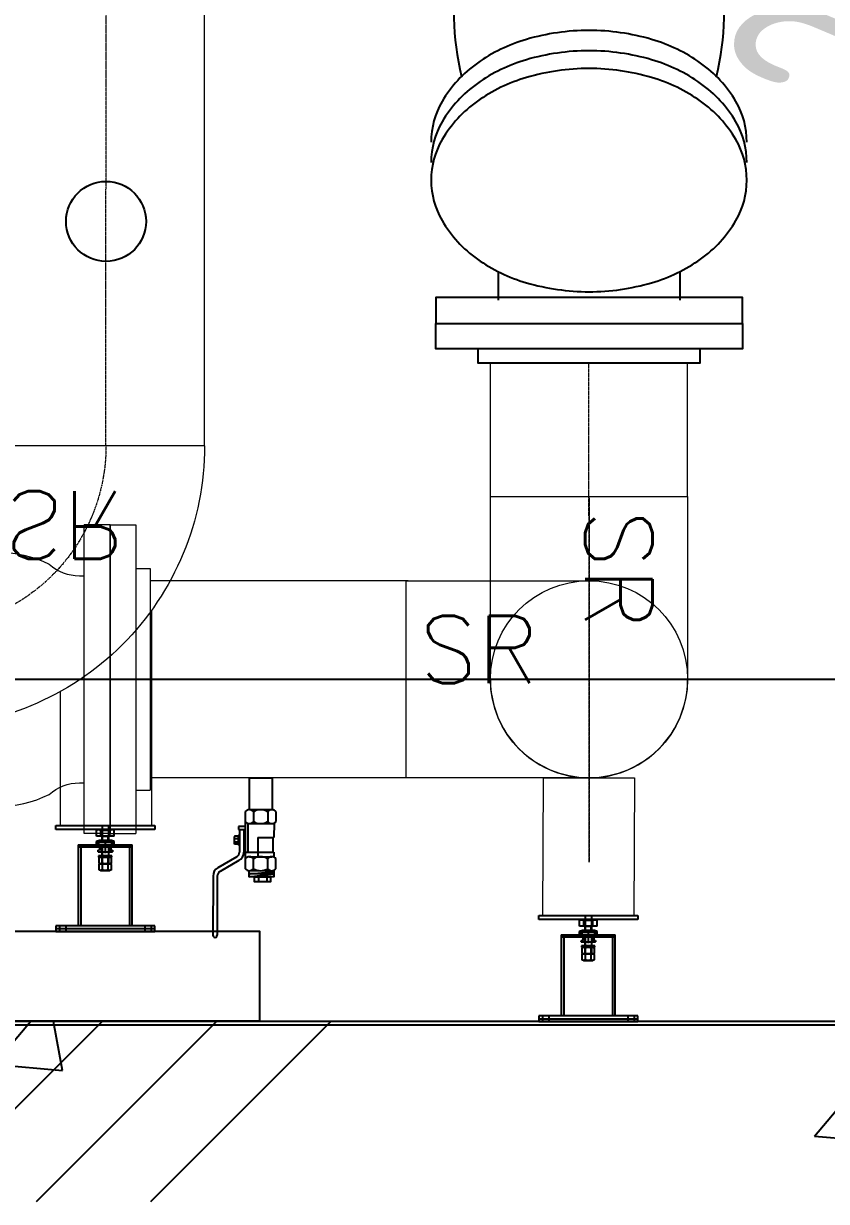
# Model space of a CAD drawing. Header units: millimetres. Extents: x -69706 to 52883, y -6882 to 68885.
# Drawn here: x 37748 to 38639, y 64494 to 65803 of the extents above; entities that cross this region are included whole.
import ezdxf

# ---------------------------------------------------------------- set-up
doc = ezdxf.new("R2010")
doc.units = ezdxf.units.MM
doc.linetypes.add('XFM7P20PCW$0$CENTER', pattern=[2, 1.25, -0.25, 0.25, -0.25])
for name, color, linetype, lineweight in [('XFM7P20PCW$0$A-FLOR', 252, 'Continuous', 9), ('XFM7P20PCW$0$A-FLOR-1', 252, 'Continuous', 9), ('XFM7P20PCW$0$M-PIPE--2', 252, 'Continuous', 9), ('XFM7P20PCW$0$M-PIPE--4', 252, 'Continuous', 9)]:
    doc.layers.add(name, color=color, linetype=linetype, lineweight=lineweight)
for name, color, linetype in [('XFM7P20PCW$0$M-CWTR-VAVE', 252, 'Continuous'), ('XFM7P20PCW$0$M-PIPE-CHWS12', 252, 'Continuous'), ('XFM7P20PCW$0$P-PCWR-20.7-P', 252, 'Continuous'), ('XFM7P20PCW$0$SH-LINE-252', 252, 'Continuous'), ('XFM7P20PCW$0$U-CV-DIM', 252, 'Continuous'), ('XFM7P20PCW$0$管架', 252, 'Continuous'), ('XFM7P20PCW$0$避震器', 252, 'Continuous')]:
    doc.layers.add(name, color=color, linetype=linetype)
doc.styles.add('XFM7P20PCW$0$PX-TEXT', font='isocp.shx', dxfattribs={"width": 0.7, "bigfont": 'chineset.shx'})
doc.styles.add('XFM7P20PCW$0$Standard', font='txt.shx', dxfattribs={"bigfont": 'chineset.shx'})
doc.dimstyles.new('XFM7P20PCW$0$PX-400', dxfattribs={"dimscale": 1000, "dimtxt": 0.25, "dimasz": 0.03, "dimexe": 0.1, "dimexo": 0.1, "dimgap": 0.05, "dimtad": 1, "dimdec": 0, "dimzin": 0, "dimdsep": 46, "dimtxsty": 'XFM7P20PCW$0$PX-TEXT', "dimblk": 'XFM7P20PCW$0$_Dot', "dimcen": 2, "dimclrd": 2, "dimclre": 1, "dimclrt": 4, "dimadec": 0, "dimazin": 0, "dimtfac": 1, "dimtdec": 0, "dimtix": 1, "dimtmove": 2, "dimatfit": 3, "dimfxl": 1, "dimtvp": 1, "dimtolj": 1, "dimtzin": 0, "dimarcsym": 0})

# ---------------------------------------------------------------- blocks, each defined once
blk = doc.blocks.new('XFM7P20PCW$0$_Dot')
at = {"color": 0, "linetype": 'ByBlock', "lineweight": -2}
blk.add_line((-0.5, 0), (-1, 0), dxfattribs=at)
at = {"color": 0, "linetype": 'ByBlock', "const_width": 0.5}
blk.add_lwpolyline([(-0.25, 0, 1), (0.25, 0, 1)], format="xyb", close=True, dxfattribs=at)
blk = doc.blocks.new('*D276')
at = {"layer": 'XFM7P20PCW$0$U-CV-DIM', "color": 2, "lineweight": -2, "transparency": 16777216}
blk.add_line((38836.8, 67164.4), (38836.8, 64724.5), dxfattribs=at)
at = {"layer": 'XFM7P20PCW$0$U-CV-DIM', "color": 1, "lineweight": -2, "transparency": 16777216}
blk.add_line((38814.8, 64694.5), (38936.8, 64694.5), dxfattribs=at)
at = {"layer": 'XFM7P20PCW$0$U-CV-DIM', "color": 2, "lineweight": -2, "transparency": 16777216, "xscale": 30, "yscale": 30, "zscale": 30}
for p, rotation in [((38836.8, 67194.4), 90), ((38836.8, 64694.5), 270)]:
    blk.add_blockref('XFM7P20PCW$0$_Dot', p, dxfattribs=dict(at, rotation=rotation))
at = {"layer": 'XFM7P20PCW$0$U-CV-DIM', "color": 4, "transparency": 16777216, "insert": (38661.8, 65944.4), "char_height": 250, "attachment_point": 5, "rotation": 90, "style": 'XFM7P20PCW$0$PX-TEXT'}
blk.add_mtext('\\A1;2500', dxfattribs=at)
blk = doc.blocks.new('XFM7P20PCW$0$A$C11510676')
at = {"layer": 'XFM7P20PCW$0$M-CWTR-VAVE', "linetype": 'ByBlock'}
for p, q in [((40438.4, -14663.7), (40406.8, -14663.7)), ((40952.4, -14663.7), (40893.2, -14663.7)), ((40438.4, -14865.3), (40406.8, -14865.3)), ((40952.4, -14865.3), (40896.6, -14865.3))]:
    blk.add_line(p, q, dxfattribs=at)
for points in [[(40380.9, -14934.8), (40352.4, -14934.8), (40352.4, -14594.3), (40380.9, -14594.3), (40380.9, -14934.8)], [(40380.9, -14934.8), (40409.5, -14934.8), (40409.5, -14594.3), (40380.9, -14594.3), (40380.9, -14934.8)], [(40980.9, -14934.8), (40952.4, -14934.8), (40952.4, -14594.3), (40980.9, -14594.3), (40980.9, -14934.8)], [(40980.9, -14934.8), (41009.5, -14934.8), (41009.5, -14594.3), (40980.9, -14594.3), (40980.9, -14934.8)], [(40352.4, -14887.5), (40336.5, -14887.5), (40336.5, -14641.5), (40352.4, -14641.5)], [(41009.5, -14887.5), (41025.4, -14887.5), (41025.4, -14641.5), (41009.5, -14641.5)]]:
    blk.add_lwpolyline(points, dxfattribs=at)
blk.add_lwpolyline([(40540, -14589.2, 0.133256), (40495, -14601.4, 0.106756), (40452.3, -14640.5, 0.082828), (40426, -14695.1, 0.071352), (40416, -14764.5, 0.071352), (40426, -14834, 0.082828), (40452.3, -14888.5, 0.106756), (40495, -14927.6, 0.133256), (40540, -14939.8, 0.133256), (40585, -14927.6, 0.106756), (40627.6, -14888.5, 0.082828), (40654, -14834, 0.071352), (40664, -14764.5, 0.071352), (40654, -14695.1, 0.082828), (40627.6, -14640.5, 0.106756), (40585, -14601.4, 0.133256)], format="xyb", close=True, dxfattribs=at)
for points in [[(40559.7, -14939.8, 0.133256), (40604.8, -14927.6, 0.106756), (40647.4, -14888.5, 0.082828), (40673.7, -14834, 0.071352), (40683.7, -14764.5, 0.071352), (40673.7, -14695.1, 0.082828), (40647.4, -14640.5, 0.106756), (40604.8, -14601.4, 0.133256), (40559.7, -14589.2, 0.133256)], [(40582.3, -14939.8, 0.133256), (40627.4, -14927.6, 0.106756), (40670, -14888.5, 0.082828), (40696.3, -14834, 0.071352), (40706.3, -14764.5, 0.071352), (40696.3, -14695.1, 0.082828), (40670, -14640.5, 0.106756), (40627.4, -14601.4, 0.133256), (40582.3, -14589.2, 0.133256)]]:
    blk.add_lwpolyline(points, format="xyb", dxfattribs=at)
for centre, radius, start, end in [((40727.9, -14927.2), 312.9, 55.6598, 103.449), ((40745.2, -14769.3), 188.2, 1.4539, 32.2502), ((40745.2, -14759.7), 188.2, 327.7498, 358.5461), ((40727.9, -14601.8), 312.9, 256.551, 304.3402)]:
    blk.add_arc(centre, radius, start, end, dxfattribs=at)
blk = doc.blocks.new('XFM7P20PCW$0$A$C5F2A0C79')
at = {"color": 1, "linetype": 'XFM7P20PCW$0$CENTER'}
for p, q in [((0, 203.2), (0, -203.2)), ((203.2, 0), (-203.2, 0))]:
    blk.add_line(p, q, dxfattribs=at)
at = {"color": 0}
blk.add_lwpolyline([(0, -109.5), (-203.2, -109.5), (-203.2, 109.5), (0, 109.5)], dxfattribs=at)
blk.add_arc((0, 0), 109.5, 270, 90, dxfattribs=at)
at = {"color": 0, "style": 'XFM7P20PCW$0$Standard'}
blk.add_text('SR', height=75, dxfattribs=at).set_placement((-188.3, -4.4))
blk = doc.blocks.new('XFM7P20PCW$0$A$C58ffb4ec')
for p, q in [((0, 25), (0, 22.14)), ((0, 25), (34.29, 25)), ((34.29, 25), (34.29, 22.14)), ((0, 22.14), (34.29, 22.14)), ((0, 2.86), (34.29, 2.86)), ((0, 0), (0, 2.86)), ((34.29, 0), (34.29, 2.86)), ((0, 0), (34.29, 0))]:
    blk.add_line(p, q)
for points in [[(5.64, 22.14), (5.64, 21.6, -0.184243), (4.35, 18.23, 0.231706), (4.35, 6.77, -0.184243), (5.64, 3.4), (5.64, 2.86)], [(28.65, 22.14), (28.65, 21.6, 0.184243), (29.94, 18.23, -0.231706), (29.94, 6.77, 0.184243), (28.65, 3.4), (28.65, 2.86)]]:
    blk.add_lwpolyline(points, format="xyb")
blk = doc.blocks.new('XFM7P20PCW$0$SL200')
for p, q in [((4.445, 17.145), (1.5875, 17.145)), ((1.5875, -17.145), (1.5875, 17.145)), ((4.445, -17.145), (4.445, 17.145)), ((1.5875, 12.303125), (0, 12.303125)), ((0, -12.303125), (0, 12.303125)), ((1.5875, -12.303125), (0, -12.303125)), ((4.445, -17.145), (1.5875, -17.145))]:
    blk.add_line(p, q)
blk = doc.blocks.new('XFM7P20PCW$0$A$C03461BB6')
at = {"color": 1, "linetype": 'XFM7P20PCW$0$CENTER'}
for p, q in [((0, 203.2), (0, -203.2)), ((203.2, 0), (-203.2, 0))]:
    blk.add_line(p, q, dxfattribs=at)
at = {"color": 0}
blk.add_lwpolyline([(0, -109.5), (-203.2, -109.5), (-203.2, 109.5), (0, 109.5)], dxfattribs=at)
blk.add_circle((0, 0), 109.5, dxfattribs=at)
at = {"color": 0, "style": 'XFM7P20PCW$0$Standard'}
blk.add_text('SR', height=75, dxfattribs=at).set_placement((-188.3, -4.4))
blk = doc.blocks.new('XFM7P20PCW$0$A$C5F376116')
for p, q in [((0, 312.7), (0, 93.7)), ((312.7, 0), (93.7, 0))]:
    blk.add_line(p, q)
for radius in [312.7, 93.7]:
    blk.add_arc((0, 0), radius, 0, 90)
at = {"color": 1, "linetype": 'XFM7P20PCW$0$CENTER'}
blk.add_arc((0, 0), 203.2, 0, 90, dxfattribs=at)
at = {"color": 0, "style": 'XFM7P20PCW$0$Standard'}
blk.add_text('SR', height=75, dxfattribs=at).set_placement((91.2, 50.4))
blk = doc.blocks.new('XFM7P20PCW$0$A$C0813008A')
at = {"layer": 'XFM7P20PCW$0$避震器', "ltscale": 0.0002}
for p, q in [((11, 23.5), (-11, 23.5)), ((-11, 23.5), (-11, 22.6)), ((-11, 22.6), (11, 22.6)), ((-1.96, 21.18), (-1.96, 22.38)), ((-1.96, 21.18), (1.96, 21.18)), ((-1.47, 22.6), (1.47, 22.6)), ((-0.98, 21.18), (-0.98, 22.38)), ((-0.8, 22.5), (-0.7, 22.6)), ((-0.8, 20.18), (-0.8, 22.5)), ((0.8, 22.5), (-0.8, 22.5)), ((-0.7, 22.6), (-0.7, 20.18)), ((-0.7, 22.6), (0.7, 22.6)), ((-0.68, 23.5), (-0.68, 22.6)), ((0.6, 21.18), (-0.6, 21.18)), ((-0.6, 21.18), (-0.6, 20.18)), ((0.6, 20.18), (0.6, 21.18)), ((0.7, 22.6), (0.7, 20.18)), ((0.7, 22.6), (0.8, 22.5)), ((0.72, 23.5), (0.72, 22.6)), ((0.8, 22.5), (0.8, 20.18)), ((0.98, 21.18), (0.98, 22.38)), ((1.96, 21.18), (1.96, 22.38)), ((11, 22.6), (11, 23.5)), ((-6, 1.2), (-6, 19.2)), ((6, 19.2), (-6, 19.2)), ((-6, 18.7), (6, 18.7)), ((-5.4, 18.7), (-5.4, 1.2)), ((-2, 19.2), (-2, 19.96)), ((-1.9, 19.6), (-1.9, 19.4)), ((-1.25, 19.4), (-1.9, 19.4)), ((1.7, 19.8), (-1.7, 19.8)), ((-1.51, 20.18), (1.43, 20.18)), ((-1.25, 19.4), (-1.25, 19.2)), ((-1.25, 19.2), (-1.25, 19.31)), ((-1.25, 18.7), (-1.25, 18)), ((-1.02, 19.8), (-1.02, 19.96)), ((-0.95, 18.7), (-0.95, 17.7)), ((-0.8, 14.78), (-0.8, 18.7)), ((-0.7, 18.7), (-0.7, 14.78)), ((-0.6, 20.18), (0.6, 20.18)), ((0, 20.1), (0, 17.37)), ((0.7, 18.7), (0.7, 14.78)), ((0.8, 18.7), (0.8, 14.78)), ((0.94, 19.8), (0.94, 19.96)), ((0.95, 18.7), (0.95, 17.7)), ((1.9, 19.4), (1.25, 19.4)), ((1.25, 19.4), (1.25, 19.2)), ((1.25, 19.2), (1.25, 19.31)), ((1.25, 18.7), (1.25, 18)), ((1.9, 19.6), (1.9, 19.4)), ((1.92, 19.2), (1.92, 19.96)), ((5.4, 18.7), (5.4, 1.2)), ((6, 19.2), (6, 1.2)), ((-1.62, 18), (-1.62, 17.75)), ((-1.25, 18), (-1.62, 18)), ((1.58, 17.7), (-1.58, 17.7)), ((-1.46, 16.78), (1.54, 16.78)), ((-1.46, 16.48), (-1.46, 16.78)), ((1.54, 16.48), (-1.46, 16.48)), ((-1.35, 15.15), (-1.35, 16.33)), ((-0.86, 16.48), (-0.86, 16.78)), ((-0.65, 15.15), (-0.65, 16.33)), ((0.73, 16.33), (0.73, 15.15)), ((0.94, 16.78), (0.94, 16.48)), ((1.62, 18), (1.25, 18)), ((1.42, 16.33), (1.42, 15.15)), ((1.54, 16.78), (1.54, 16.48)), ((1.62, 18), (1.62, 17.75)), ((1.54, 15.03), (-1.46, 15.03)), ((-1.35, 13.7), (-1.35, 14.88)), ((1.08, 15), (-1, 15)), ((1.08, 13.55), (-1, 13.55)), ((-0.65, 13.7), (-0.65, 14.88)), ((0.73, 14.88), (0.73, 13.7)), ((1.42, 14.88), (1.42, 13.7)), ((-11, 1.2), (11, 1.2)), ((-11, 0), (-11, 1.2)), ((11, 0.6), (-11, 0.6)), ((11, 0), (-11, 0)), ((-10.2, 1.2), (-10.2, 0)), ((-8.8, 1.2), (-8.8, 0)), ((8.8, 1.2), (8.8, 0)), ((10.2, 1.2), (10.2, 0)), ((11, 1.2), (11, 0))]:
    blk.add_line(p, q, dxfattribs=at)
for centre, radius, start, end in [((-1.47, 21.94), 0.659, 41.9134, 138.0866), ((0, 20.29), 2.31, 64.8501, 115.1499), ((1.47, 21.94), 0.659, 41.9134, 138.0866), ((-1.51, 19.52), 0.659, 41.9134, 138.0866), ((-1.7, 19.6), 0.2, 90, 180), ((-0.04, 17.87), 2.31, 64.8501, 115.1499), ((1.43, 19.52), 0.659, 41.9134, 138.0866), ((1.7, 19.6), 0.2, 0, 90), ((-1.58, 17.75), 0.05, 180, 270), ((-1, 16.01), 0.475, 43.1736, 136.8264), ((0.04, 14.81), 1.68, 65.5673, 114.4327), ((1.08, 16.01), 0.475, 43.1736, 136.8264), ((1.58, 17.75), 0.05, 270, 0), ((-1, 15.48), 0.475, 223.1736, 316.8264), ((-1, 14.56), 0.475, 43.1736, 136.8264), ((-1, 14.03), 0.475, 223.1736, 316.8264), ((0.04, 16.68), 1.68, 245.5673, 294.4327), ((0.04, 13.36), 1.68, 65.5673, 114.4327), ((0.04, 15.23), 1.68, 245.5673, 294.4327), ((1.08, 15.48), 0.475, 223.1736, 316.8264), ((1.08, 14.56), 0.475, 43.1736, 136.8264), ((1.08, 14.03), 0.475, 223.1736, 316.8264)]:
    blk.add_arc(centre, radius, start, end, dxfattribs=at)
blk.add_point((0.7, 22.6), dxfattribs=at)
blk = doc.blocks.new('XFM7P20PCW$0$BALL')
at = {"color": 0, "linetype": 'ByBlock'}
for p, q in [((-1.88, 2.46), (-1.88, -2.83)), ((-1.5, 2.64), (0.58, 2.64)), ((-1.12, 2.46), (-1.12, 1.53)), ((0.21, 2.46), (0.21, 1.53)), ((0.96, 2.46), (0.96, 1.53)), ((-1.64, 1.37), (-1.64, -1.29)), ((-1.5, 1.35), (0.58, 1.35)), ((0.78, 1.39), (0.78, 0.05)), ((-2.91, 0.07), (-2.91, -0.45)), ((-2.54, 0.17), (-2.86, 0.17)), ((-2.52, 1.07), (-2.52, 0.8)), ((-1.88, 1.07), (-2.52, 1.07)), ((-2.52, 0.8), (-1.88, 0.8)), ((-2.41, 0.26), (-2.49, 0.26)), ((-2.49, 0.26), (-2.49, -0.64)), ((-2.49, 0.07), (-2.49, -0.45)), ((-2.41, 0.8), (-2.41, -1.3)), ((-2.01, 0.8), (-2.01, -1.3)), ((-1.88, 0.01), (-2.01, 0.01)), ((-0.71, 0.05), (0.78, 0.05)), ((-0.71, 0.05), (-0.71, -1.73)), ((0.68, 0.05), (0.68, -1.29)), ((-2.86, -0.02), (-2.54, -0.02)), ((-2.86, -0.35), (-2.54, -0.35)), ((-2.86, -0.54), (-2.54, -0.54)), ((-2.41, -0.64), (-2.49, -0.64)), ((-1.88, -0.38), (-2.01, -0.38)), ((-2.66, -1.73), (-4.41, -2.74)), ((-2.46, -2.08), (-4.21, -3.09)), ((-1.88, -1.29), (0.78, -1.29)), ((-1.5, -1.73), (0.58, -1.73)), ((-1.12, -2.83), (-1.12, -1.91)), ((0.21, -2.83), (0.21, -1.91)), ((0.78, -1.29), (0.78, -1.77)), ((0.96, -2.83), (0.96, -1.91)), ((-1.5, -3.01), (0.58, -3.01)), ((-4.86, -3.52), (-4.86, -8.99)), ((-4.46, -3.52), (-4.46, -8.99))]:
    blk.add_line(p, q, dxfattribs=at)
for centre, radius, start, end in [((-1.5, 2.15), 0.487, 39.1755, 140.8245), ((-0.46, 1.31), 1.32, 59.7968, 120.2032), ((0.58, 2.15), 0.487, 39.1755, 140.8245), ((-1.5, 1.84), 0.487, 219.1755, 320.8245), ((-0.46, 2.67), 1.32, 239.7968, 300.2032), ((0.58, 1.84), 0.487, 219.1755, 320.8245), ((-2.79, 0.07), 0.122, 129.1755, 230.8245), ((-2.61, 0.07), 0.122, 309.1755, 50.8245), ((-2.58, -0.19), 0.331, 149.7968, 210.2032), ((-2.79, -0.45), 0.122, 129.1755, 230.8245), ((-2.82, -0.19), 0.331, 329.7968, 30.2032), ((-2.61, -0.45), 0.122, 309.1755, 50.8245), ((-2.91, -1.3), 0.5, 300, 0), ((-2.91, -1.3), 0.9, 300, 0), ((-1.5, -2.21), 0.487, 39.1755, 140.8245), ((-0.46, -3.05), 1.32, 59.7968, 120.2032), ((0.58, -2.21), 0.487, 39.1755, 140.8245), ((-3.96, -3.52), 0.9, 120, 180), ((-3.96, -3.52), 0.5, 120, 180), ((-1.5, -2.53), 0.487, 219.1755, 320.8245), ((-0.46, -1.69), 1.32, 239.7968, 300.2032), ((0.58, -2.53), 0.487, 219.1755, 320.8245), ((-4.66, -8.99), 0.2, 180, 0)]:
    blk.add_arc(centre, radius, start, end, dxfattribs=at)
blk = doc.blocks.new('XFM7P20PCW$0$A$C594865B6')
at = {"color": 0, "linetype": 'ByBlock'}
for p, q in [((33.3, 147.7), (33.3, 118.2)), ((33.3, 147.7), (54.6, 147.7)), ((54.6, 147.7), (54.6, 118.2))]:
    blk.add_line(p, q, dxfattribs=at)
at = {"layer": 'XFM7P20PCW$0$管架', "linetype": 'ByBlock'}
for p, q in [((33.6, 56.2), (55.9, 58.9)), ((34.5, 58.9), (55.4, 60.6)), ((55.9, 58.9), (34.5, 58.9)), ((42, 56.2), (42, 51.6)), ((49.7, 56.2), (49.7, 51.6))]:
    blk.add_line(p, q, dxfattribs=at)
blk.add_lwpolyline([(56.3, 62.1), (56.3, 56.2), (33.6, 56.2), (33.6, 61.7)], dxfattribs=at)
blk.add_lwpolyline([(38.4, 56.2), (53.2, 56.2), (53.2, 51.6), (38.4, 51.6)], close=True, dxfattribs=at)
at = {"color": 1, "linetype": 'ByBlock', "xscale": 10, "yscale": 10, "zscale": 10}
blk.add_blockref('XFM7P20PCW$0$BALL', (48.6, 91.9), dxfattribs=at)
blk = doc.blocks.new('XFM7P20PCW$0$A$Cd4ff1465')
at = {"layer": 'XFM7P20PCW$0$SH-LINE-252'}
blk.add_line((339.827, 9.91), (0, 9.91), dxfattribs=at)

msp = doc.modelspace()

# ---------------------------------------------------------------- hatches: boundary and pattern name
h = msp.add_hatch()
h.set_pattern_fill('FP_2', color=256, style=0, pattern_type=2)
h.set_pattern_definition([(45, (38801.7, 63610.8), (-898.03, 898.03), []), (45, (38801.7, 63737.8), (-898.03, 898.03), []), (45, (38801.7, 63864.8), (-898.03, 898.03), []), (50, (38801.7, 63610.8), (910.92, -79.696), [95.25, -1047.75]), (355, (38801.7, 63610.8), (-176.214, 955.284), [76.2, -838.2]), (100.451, (38877.6, 63604.2), (734.71, 875.583), [80.95, -890.45]), (46.184, (38801.7, 63864.8), (1355.395, -210.21), [142.88, -1571.62]), (96.636, (38914.7, 63847.3), (1187.01, 1237.14), [121.42, -1335.68]), (351.184, (38801.7, 63864.8), (1187.03, 1237.13), [114.3, -1257.3]), (21, (38928.7, 63801.3), (758.07, -511.326), [95.25, -1047.75]), (326, (38928.7, 63801.3), (309.01, 920.94), [76.2, -838.2]), (71.451, (38991.9, 63758.7), (1067.085, 409.607), [80.95, -890.45]), (37.5, (38801.73, 63610.8), (15.443, 422.775), [3.353, -824.687, 3.353, -847.547, -841.375]), (37.5, (38801.73, 63610.8), (15.443, 422.775), [-1678.94, 3.353, -838.022]), (7.5, (38801.73, 63610.8), (334.098, 500.903), [3.353, -481.787, 3.353, -805.637, -320.675]), (7.5, (38801.73, 63610.8), (334.098, 500.903), [-1294.13, 3.353, -317.322]), (327.5, (38518.52, 63610.8), (677.955, -28.645), [3.353, -314.147, 3.353, -2301.697]), (327.5, (38518.52, 63610.8), (677.955, -28.645), [-320.853, -987.247, 3.353, -1311.097]), (317.5, (38391.5, 63610.8), (740.647, 127.133), [3.353, -409.397, 3.353, -654.507, -933.45]), (317.5, (38391.5, 63610.8), (740.647, 127.133), [-1070.61, 3.353, -930.097])])
h.paths.add_polyline_path([(46884.745, 64494.236), (52094.912, 64494.236), (52094.912, 64694.236), (34533.844, 64694.236), (34533.844, 64494.236), (46307.376, 64494.236)])
at = {"layer": 'XFM7P20PCW$0$A-FLOR-1'}
h = msp.add_hatch(dxfattribs=at)
h.set_pattern_fill('FP_2', color=256, style=0, pattern_type=2)
h.set_pattern_definition([(45, (38342.2, 63610.8), (-898, 898), []), (45, (38342.2, 63737.8), (-898, 898), []), (45, (38342.2, 63864.8), (-898, 898), []), (50, (38342.2, 63610.8), (910.92, -79.7), [95.25, -1047.75]), (355, (38342.2, 63610.8), (-176.2, 955.3), [76.2, -838.2]), (100.45, (38418.1, 63604.2), (734.7, 875.6), [80.95, -890.45]), (46.184, (38342.2, 63864.8), (1355.4, -210.2), [142.9, -1571.6]), (96.636, (38455.2, 63847.3), (1187, 1237.1), [121.4, -1335.7]), (351.184, (38342.2, 63864.8), (1187, 1237.1), [114.3, -1257.3]), (21, (38469.2, 63801.3), (758.07, -511.33), [95.25, -1047.75]), (326, (38469.2, 63801.3), (309, 920.94), [76.2, -838.2]), (71.45, (38532.4, 63758.7), (1067.1, 409.6), [80.95, -890.45]), (37.5, (38342.2, 63610.8), (15.443, 422.775), [3.35, -824.69, 3.35, -847.55, -841.375]), (37.5, (38342.2, 63610.8), (15.443, 422.775), [-1678.94, 3.35, -838.02]), (7.5, (38342.2, 63610.8), (334.1, 500.9), [3.35, -481.79, 3.35, -805.64, -320.675]), (7.5, (38342.2, 63610.8), (334.1, 500.9), [-1294.13, 3.35, -317.32]), (327.5, (38059, 63610.8), (677.955, -28.645), [3.35, -314.15, 3.35, -2301.7]), (327.5, (38059, 63610.8), (677.955, -28.645), [-320.85, -987.25, 3.35, -1311.1]), (317.5, (37932, 63610.8), (740.65, 127.13), [3.35, -409.4, 3.35, -654.51, -933.45]), (317.5, (37932, 63610.8), (740.65, 127.13), [-1070.61, 3.35, -930.1])])
h.paths.add_polyline_path([(38374.967, 64494.236), (40208.267, 64494.236), (40208.267, 64694.236), (38374.967, 64694.236), (38374.967, 64567.011)])

# ---------------------------------------------------------------- linework, layer by layer
for p, q in [((37593.862, 65074.236), (38779.957, 65074.236)), ((52882.91, 64694.236), (33408.267, 64694.236)), ((52882.91, 64694.236), (33408.267, 64694.236))]:
    msp.add_line(p, q)
msp.add_lwpolyline([(35831.862, 64694.762), (38010.075, 64694.785), (38010.075, 64794.259), (35831.862, 64794.236)], close=True)
at = {"layer": 'XFM7P20PCW$0$A-FLOR'}
msp.add_line((40208.267, 64694.236), (38374.967, 64694.236), dxfattribs=at)
at = {"layer": 'XFM7P20PCW$0$M-PIPE--2'}
for p, q in [((38266.208, 65277.436), (38266.208, 65425.226)), ((38485.283, 65277.436), (38485.283, 65425.226)), ((38174.762, 65183.773), (37888.312, 65183.773)), ((38174.762, 64964.698), (37888.312, 64964.698))]:
    msp.add_line(p, q, dxfattribs=at)
at = {"layer": 'XFM7P20PCW$0$M-PIPE--2', "color": 1, "linetype": 'XFM7P20PCW$0$CENTER'}
for p, q in [((38375.746, 65277.436), (38375.746, 65425.226)), ((38174.762, 65074.236), (37888.312, 65074.236))]:
    msp.add_line(p, q, dxfattribs=at)
at = {"layer": 'XFM7P20PCW$0$M-PIPE--2'}
msp.add_lwpolyline([(38325.325, 64964.698), (38426.188, 64964.698), (38425.399, 64811.736), (38324.536, 64811.736)], close=True, dxfattribs=at)
at = {"layer": 'XFM7P20PCW$0$M-PIPE--4', "color": 1, "linetype": 'XFM7P20PCW$0$CENTER'}
msp.add_line((37839.33, 65333.601), (37839.359, 66349.036), dxfattribs=at)
at = {"layer": 'XFM7P20PCW$0$M-PIPE--4'}
msp.add_line((37948.868, 65333.598), (37948.897, 66349.032), dxfattribs=at)
msp.add_lwpolyline([(37889.776, 65150.649), (37889.78, 64911.759), (37788.916, 64911.759), (37788.915, 65060.728)], dxfattribs=at)
at = {"layer": 'XFM7P20PCW$0$M-PIPE-CHWS12'}
msp.add_circle((37839.44, 65582.857), 44.45, dxfattribs=at)

# ---------------------------------------------------------------- block references
for name, p, xscale, yscale, zscale in [('XFM7P20PCW$0$A$Cd4ff1465', (33168.778, 64392.725), 30, 30, 30), ('XFM7P20PCW$0$A$C0813008A', (37838.551, 64794.259), -5.000000000000005, 5.000000000000005, 5.000000000000005), ('XFM7P20PCW$0$A$C0813008A', (38374.967, 64694.236), -5.000000000000005, 5.000000000000005, 5.000000000000005)]:
    msp.add_blockref(name, p, dxfattribs=dict(xscale=xscale, yscale=yscale, zscale=zscale))
at = {"layer": 'XFM7P20PCW$0$M-PIPE--2'}
for name, p, rotation in [('XFM7P20PCW$0$A$C11510676', (23611.237, 25088.74), 89.99999999999999), ('XFM7P20PCW$0$A$C5F2A0C79', (38375.757, 65074.236), 270.0029901175728)]:
    msp.add_blockref(name, p, dxfattribs=dict(at, rotation=rotation))
msp.add_blockref('XFM7P20PCW$0$A$C03461BB6', (38375.757, 65074.236), dxfattribs=at)
at = {"layer": 'XFM7P20PCW$0$M-PIPE--2', "xscale": 10, "yscale": 10, "zscale": 10}
for name, p, rotation in [('XFM7P20PCW$0$A$C58ffb4ec', (37843.862, 64902.786), 89.99999999999999), ('XFM7P20PCW$0$SL200', (37888.312, 65074.236), 180)]:
    msp.add_blockref(name, p, dxfattribs=dict(at, rotation=rotation))
at = {"layer": 'XFM7P20PCW$0$M-PIPE--4', "xscale": -1, "rotation": 179.9970098824263}
msp.add_blockref('XFM7P20PCW$0$A$C5F376116', (37636.143, 65333.612), dxfattribs=at)
at = {"layer": 'XFM7P20PCW$0$P-PCWR-20.7-P', "xscale": 1.199999999882566, "yscale": 1.199999999882566, "zscale": 1.199999999882566, "rotation": 359.9441256958273}
msp.add_blockref('XFM7P20PCW$0$A$C594865B6', (37958.116, 64787.551), dxfattribs=at)

# ---------------------------------------------------------------- dimensions: what is measured, and where the dimension line sits
at = {"layer": 'XFM7P20PCW$0$U-CV-DIM'}
dim = msp.add_linear_dim(base=(38836.826, 64694.513), p1=(38836.826, 67194.36), p2=(38714.815, 64694.513), angle=90, dimstyle='XFM7P20PCW$0$PX-400', dxfattribs=at)
dim.commit()
dim.dimension.update_dxf_attribs({"geometry": '*D276', "text_midpoint": (38661.801, 65944.436)})

doc.saveas('drawing.dxf')
